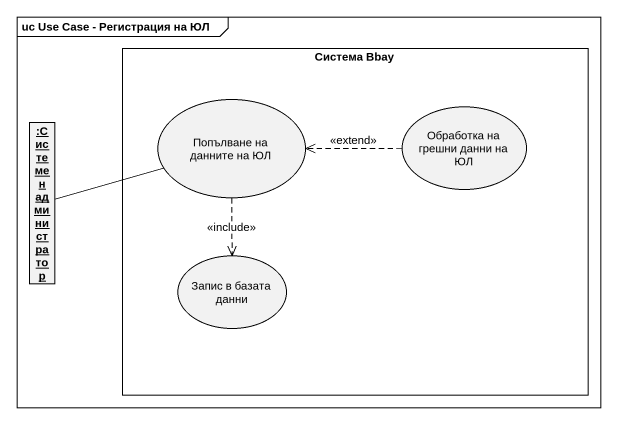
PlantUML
@startuml
mainframe uc Use Case - Регистрация на ЮЛ
allowmixing
hide circle
hide empty members
rectangle "Система Bbay" as Система_Bbay {
  usecase "Попълване на данните на ЮЛ" as Попълване_на_данните_на_ЮЛ
  usecase "Обработка на грешни данни на ЮЛ" as Обработка_на_грешни_данни
  usecase "Запис в базата данни" as Запис_в_базата_данни
}
object ":Системен администратор" as Системен_администратор
Системен_администратор -right- Попълване_на_данните_на_ЮЛ
Попълване_на_данните_на_ЮЛ ..> Запис_в_базата_данни : <<include>>
Обработка_на_грешни_данни .left.> Попълване_на_данните_на_ЮЛ : <<extend>>
@enduml
